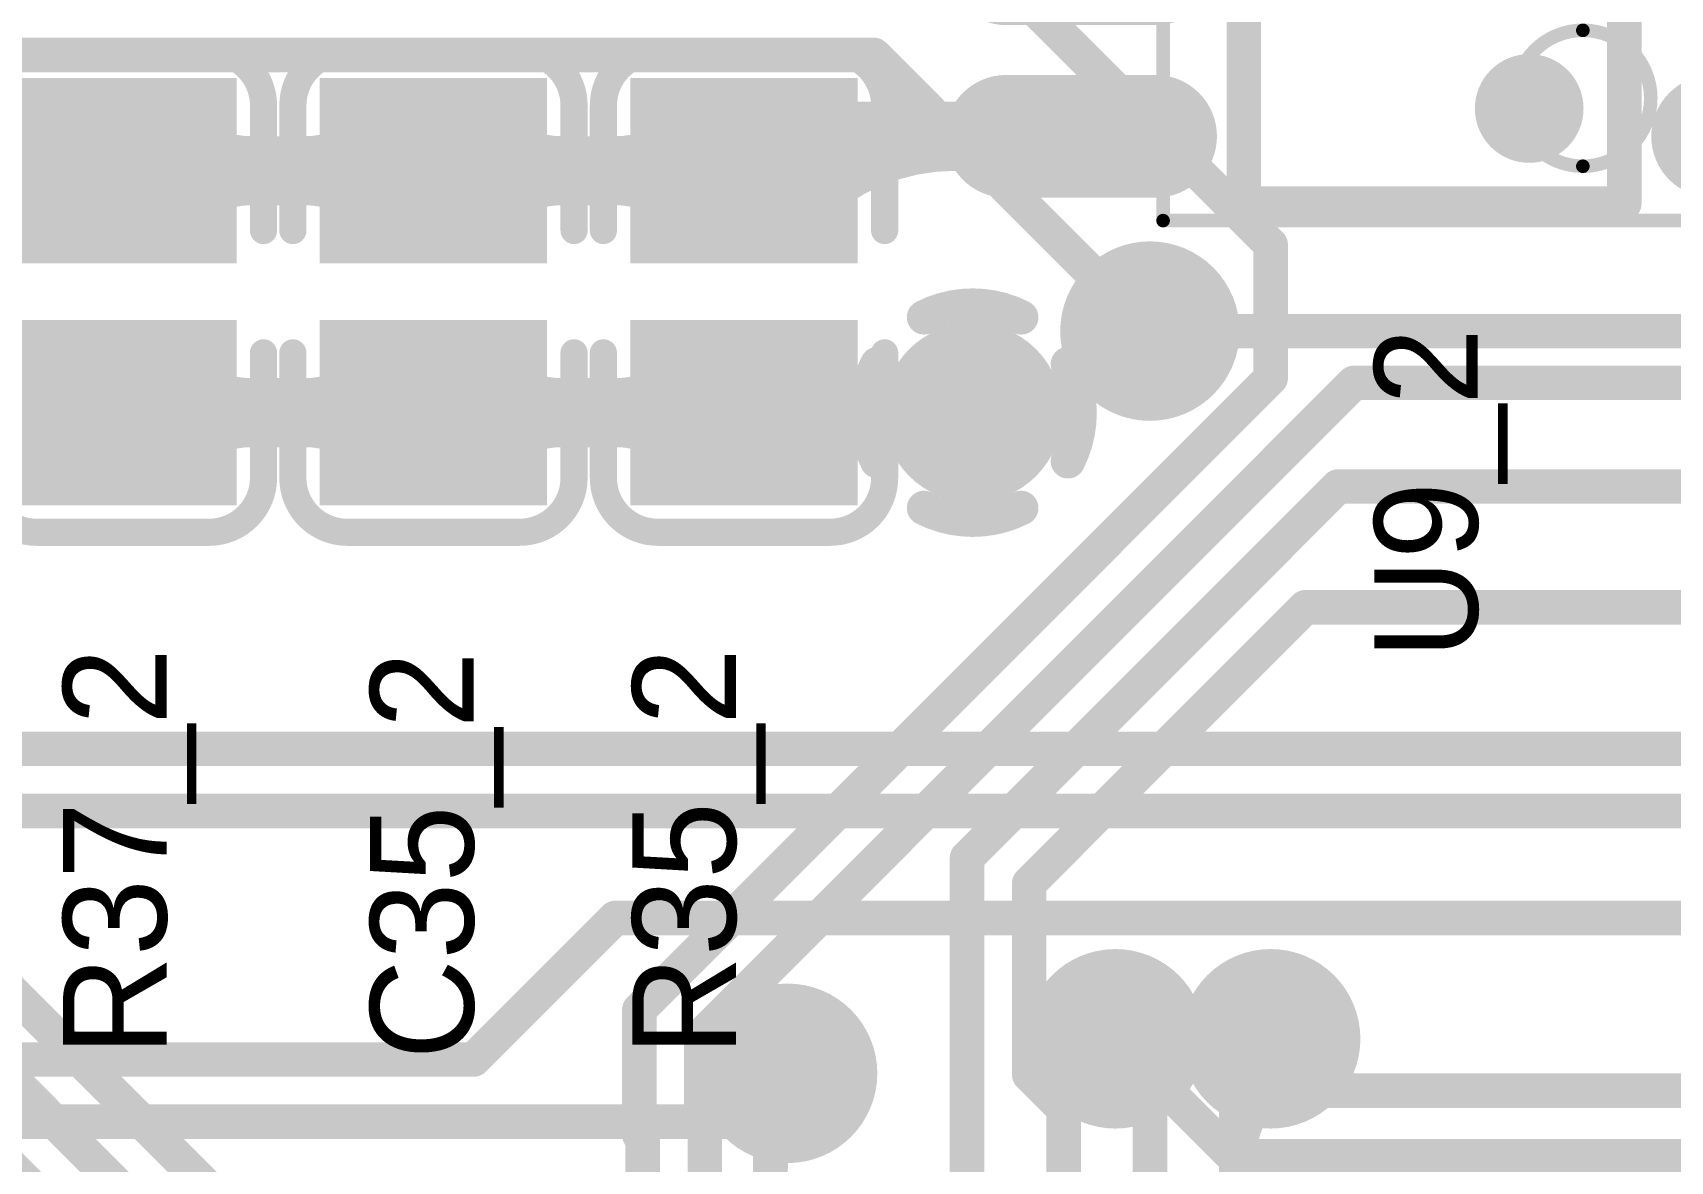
# Model space of a CAD drawing. Header units: millimetres. Extents: x 3.32 to 12.49, y 5.66 to 10.73.
# Drawn here: x 7.1282 to 7.6028, y 6.9382 to 7.2651 of the extents above; entities that cross this region are included whole.
import ezdxf

# ---------------------------------------------------------------- set-up
doc = ezdxf.new("R2010")
doc.units = ezdxf.units.MM
doc.header["$MEASUREMENT"] = 0
for name, color, linetype in [('BottomLayer', 5, 'Continuous'), ('InternalPlane1', 76, 'Continuous'), ('InternalPlane2', 16, 'Continuous'), ('Mechanical13', 56, 'Continuous'), ('MultiLayer', 9, 'Continuous'), ('TopLayer', 1, 'Continuous'), ('TopOverlay', 2, 'Continuous'), ('TopPaste', 8, 'Continuous'), ('TopSolder', 216, 'Continuous'), ('ViaHoleLayer', 16, 'Continuous')]:
    doc.layers.add(name, color=color, linetype=linetype)

# ---------------------------------------------------------------- blocks, each defined once
blk = doc.blocks.new('SOIC_8_150____8')
at = {"layer": 'Mechanical13', "const_width": 0.00394}
for points in [[(-0.09941, 0.07854), (0.09941, 0.07854)], [(-0.09941, 0.07854), (-0.09941, -0.07854)], [(0.09941, 0.07854), (0.09941, -0.07854)], [(-0.09941, -0.07854), (0.09941, -0.07854)]]:
    blk.add_lwpolyline(points, dxfattribs=at)
at = {"layer": 'Mechanical13'}
for points, const_width in [([(-0.10039, 0.07854, 1), (-0.09843, 0.07854, 1)], 0.00197), ([(-0.10039, 0.07854, 1), (-0.09843, 0.07854, 1)], 0.00197), ([(0.09843, 0.07854, 1), (0.10039, 0.07854, 1)], 0.00197), ([(0.09843, 0.07854, 1), (0.10039, 0.07854, 1)], 0.00197), ([(-0.04429, -0.04311, 1), (-0.08366, -0.04311, 1)], 0.00394), ([(-0.08465, -0.04311, 1), (-0.08268, -0.04311, 1)], 0.00197), ([(-0.04528, -0.04311, 1), (-0.04331, -0.04311, 1)], 0.00197), ([(-0.10039, -0.07854, 1), (-0.09843, -0.07854, 1)], 0.00197), ([(-0.10039, -0.07854, 1), (-0.09843, -0.07854, 1)], 0.00197), ([(0.09843, -0.07854, 1), (0.10039, -0.07854, 1)], 0.00197), ([(0.09843, -0.07854, 1), (0.10039, -0.07854, 1)], 0.00197)]:
    blk.add_lwpolyline(points, format="xyb", close=True, dxfattribs=dict(at, const_width=const_width))
at = {"layer": 'TopLayer', "const_width": 0.02756}
for points in [[(-0.075, 0.08071), (-0.075, 0.12402)], [(-0.025, 0.08071), (-0.025, 0.12402)], [(0.025, 0.08071), (0.025, 0.12402)], [(0.075, 0.08071), (0.075, 0.12402)], [(-0.075, -0.12402), (-0.075, -0.08071)], [(-0.025, -0.12402), (-0.025, -0.08071)], [(0.025, -0.12402), (0.025, -0.08071)], [(0.075, -0.12402), (0.075, -0.08071)]]:
    blk.add_lwpolyline(points, dxfattribs=at)
at = {"layer": 'TopLayer', "const_width": 0.01378}
for points in [[(-0.08189, 0.12402, 1), (-0.06811, 0.12402, 1)], [(-0.03189, 0.12402, 1), (-0.01811, 0.12402, 1)], [(0.01811, 0.12402, 1), (0.03189, 0.12402, 1)], [(0.06811, 0.12402, 1), (0.08189, 0.12402, 1)], [(-0.08189, 0.08071, 1), (-0.06811, 0.08071, 1)], [(-0.03189, 0.08071, 1), (-0.01811, 0.08071, 1)], [(0.01811, 0.08071, 1), (0.03189, 0.08071, 1)], [(0.06811, 0.08071, 1), (0.08189, 0.08071, 1)], [(-0.08189, -0.08071, 1), (-0.06811, -0.08071, 1)], [(-0.03189, -0.08071, 1), (-0.01811, -0.08071, 1)], [(0.01811, -0.08071, 1), (0.03189, -0.08071, 1)], [(0.06811, -0.08071, 1), (0.08189, -0.08071, 1)], [(-0.08189, -0.12402, 1), (-0.06811, -0.12402, 1)], [(-0.03189, -0.12402, 1), (-0.01811, -0.12402, 1)], [(0.01811, -0.12402, 1), (0.03189, -0.12402, 1)], [(0.06811, -0.12402, 1), (0.08189, -0.12402, 1)]]:
    blk.add_lwpolyline(points, format="xyb", close=True, dxfattribs=at)
at = {"layer": 'TopOverlay', "const_width": 0.01}
for points in [[(-0.09449, 0.05512), (0.09449, 0.05512)], [(-0.09449, 0.05512), (-0.09449, -0.05512)], [(0.09449, 0.05512), (0.09449, -0.05512)], [(-0.09449, -0.05512), (0.09449, -0.05512)]]:
    blk.add_lwpolyline(points, dxfattribs=at)
at = {"layer": 'TopOverlay'}
for points, const_width in [([(-0.09699, 0.05512, 1), (-0.09199, 0.05512, 1)], 0.005), ([(-0.09699, 0.05512, 1), (-0.09199, 0.05512, 1)], 0.005), ([(0.09199, 0.05512, 1), (0.09699, 0.05512, 1)], 0.005), ([(0.09199, 0.05512, 1), (0.09699, 0.05512, 1)], 0.005), ([(-0.05906, -0.02756, 1), (-0.0748, -0.02756, 1)], 0.01575), ([(-0.07874, -0.02756, 1), (-0.07087, -0.02756, 1)], 0.00787), ([(-0.06299, -0.02756, 1), (-0.05512, -0.02756, 1)], 0.00787), ([(-0.09699, -0.05512, 1), (-0.09199, -0.05512, 1)], 0.005), ([(-0.09699, -0.05512, 1), (-0.09199, -0.05512, 1)], 0.005), ([(0.09199, -0.05512, 1), (0.09699, -0.05512, 1)], 0.005), ([(0.09199, -0.05512, 1), (0.09699, -0.05512, 1)], 0.005), ([(-0.10236, -0.11417, 1), (-0.11417, -0.11417, 1)], 0.01181), ([(-0.11713, -0.11417, 1), (-0.11122, -0.11417, 1)], 0.00591), ([(-0.10531, -0.11417, 1), (-0.09941, -0.11417, 1)], 0.00591)]:
    blk.add_lwpolyline(points, format="xyb", close=True, dxfattribs=dict(at, const_width=const_width))
at = {"layer": 'TopPaste', "const_width": 0.02756}
for points in [[(-0.075, 0.08071), (-0.075, 0.12402)], [(-0.025, 0.08071), (-0.025, 0.12402)], [(0.025, 0.08071), (0.025, 0.12402)], [(0.075, 0.08071), (0.075, 0.12402)], [(-0.075, -0.12402), (-0.075, -0.08071)], [(-0.025, -0.12402), (-0.025, -0.08071)], [(0.025, -0.12402), (0.025, -0.08071)], [(0.075, -0.12402), (0.075, -0.08071)]]:
    blk.add_lwpolyline(points, dxfattribs=at)
at = {"layer": 'TopPaste', "const_width": 0.01378}
for points in [[(-0.08189, 0.12402, 1), (-0.06811, 0.12402, 1)], [(-0.03189, 0.12402, 1), (-0.01811, 0.12402, 1)], [(0.01811, 0.12402, 1), (0.03189, 0.12402, 1)], [(0.06811, 0.12402, 1), (0.08189, 0.12402, 1)], [(-0.08189, 0.08071, 1), (-0.06811, 0.08071, 1)], [(-0.03189, 0.08071, 1), (-0.01811, 0.08071, 1)], [(0.01811, 0.08071, 1), (0.03189, 0.08071, 1)], [(0.06811, 0.08071, 1), (0.08189, 0.08071, 1)], [(-0.08189, -0.08071, 1), (-0.06811, -0.08071, 1)], [(-0.03189, -0.08071, 1), (-0.01811, -0.08071, 1)], [(0.01811, -0.08071, 1), (0.03189, -0.08071, 1)], [(0.06811, -0.08071, 1), (0.08189, -0.08071, 1)], [(-0.08189, -0.12402, 1), (-0.06811, -0.12402, 1)], [(-0.03189, -0.12402, 1), (-0.01811, -0.12402, 1)], [(0.01811, -0.12402, 1), (0.03189, -0.12402, 1)], [(0.06811, -0.12402, 1), (0.08189, -0.12402, 1)]]:
    blk.add_lwpolyline(points, format="xyb", close=True, dxfattribs=at)
at = {"layer": 'TopSolder', "const_width": 0.03556}
for points in [[(-0.075, 0.08071), (-0.075, 0.12402)], [(-0.025, 0.08071), (-0.025, 0.12402)], [(0.025, 0.08071), (0.025, 0.12402)], [(0.075, 0.08071), (0.075, 0.12402)], [(-0.075, -0.12402), (-0.075, -0.08071)], [(-0.025, -0.12402), (-0.025, -0.08071)], [(0.025, -0.12402), (0.025, -0.08071)], [(0.075, -0.12402), (0.075, -0.08071)]]:
    blk.add_lwpolyline(points, dxfattribs=at)
at = {"layer": 'TopSolder', "const_width": 0.01778}
for points in [[(-0.08389, 0.12402, 1), (-0.06611, 0.12402, 1)], [(-0.03389, 0.12402, 1), (-0.01611, 0.12402, 1)], [(0.01611, 0.12402, 1), (0.03389, 0.12402, 1)], [(0.06611, 0.12402, 1), (0.08389, 0.12402, 1)], [(-0.08389, 0.08071, 1), (-0.06611, 0.08071, 1)], [(-0.03389, 0.08071, 1), (-0.01611, 0.08071, 1)], [(0.01611, 0.08071, 1), (0.03389, 0.08071, 1)], [(0.06611, 0.08071, 1), (0.08389, 0.08071, 1)], [(-0.08389, -0.08071, 1), (-0.06611, -0.08071, 1)], [(-0.03389, -0.08071, 1), (-0.01611, -0.08071, 1)], [(0.01611, -0.08071, 1), (0.03389, -0.08071, 1)], [(0.06611, -0.08071, 1), (0.08389, -0.08071, 1)], [(-0.08389, -0.12402, 1), (-0.06611, -0.12402, 1)], [(-0.03389, -0.12402, 1), (-0.01611, -0.12402, 1)], [(0.01611, -0.12402, 1), (0.03389, -0.12402, 1)], [(0.06611, -0.12402, 1), (0.08389, -0.12402, 1)]]:
    blk.add_lwpolyline(points, format="xyb", close=True, dxfattribs=at)
blk = doc.blocks.new('0805_C_79')
at = {"layer": 'TopLayer'}
for points in [[(-0.05787, -0.02894), (-0.0122, -0.02894), (-0.05787, 0.02894), (-0.0122, 0.02894)], [(0.0122, -0.02894), (0.05787, -0.02894), (0.0122, 0.02894), (0.05787, 0.02894)]]:
    blk.add_solid(points, dxfattribs=at)
at = {"layer": 'TopOverlay', "const_width": 0.00787}
for points in [[(-0.06969, 0.025, -0.414214), (-0.05394, 0.04075)], [(0.05394, 0.04075, -0.414213), (0.06969, 0.025)], [(-0.05394, -0.04075, -0.414213), (-0.06969, -0.025)], [(0.06968, -0.025, -0.414214), (0.05394, -0.04075)]]:
    blk.add_lwpolyline(points, format="xyb", dxfattribs=at)
for points in [[(-0.05394, 0.04075), (-0.01772, 0.04075)], [(0.01772, 0.04075), (0.05394, 0.04075)], [(-0.06969, 0.025), (-0.06969, -0.025)], [(0.06968, 0.025), (0.06968, -0.025)], [(-0.05394, -0.04075), (-0.01772, -0.04075)], [(0.01772, -0.04075), (0.05394, -0.04075)]]:
    blk.add_lwpolyline(points, dxfattribs=at)
at = {"layer": 'TopOverlay', "const_width": 0.00394}
for points in [[(-0.05591, 0.04075, 1), (-0.05197, 0.04075, 1)], [(-0.05591, 0.04075, 1), (-0.05197, 0.04075, 1)], [(-0.01969, 0.04075, 1), (-0.01575, 0.04075, 1)], [(0.01575, 0.04075, 1), (0.01969, 0.04075, 1)], [(0.05197, 0.04075, 1), (0.05591, 0.04075, 1)], [(0.05197, 0.04075, 1), (0.05591, 0.04075, 1)], [(-0.07165, 0.025, 1), (-0.06772, 0.025, 1)], [(-0.07165, 0.025, 1), (-0.06772, 0.025, 1)], [(0.06772, 0.025, 1), (0.07165, 0.025, 1)], [(0.06772, 0.025, 1), (0.07165, 0.025, 1)], [(-0.07165, -0.025, 1), (-0.06772, -0.025, 1)], [(-0.07165, -0.025, 1), (-0.06772, -0.025, 1)], [(0.06772, -0.025, 1), (0.07165, -0.025, 1)], [(0.06772, -0.025, 1), (0.07165, -0.025, 1)], [(-0.05591, -0.04075, 1), (-0.05197, -0.04075, 1)], [(-0.05591, -0.04075, 1), (-0.05197, -0.04075, 1)], [(-0.01969, -0.04075, 1), (-0.01575, -0.04075, 1)], [(0.01575, -0.04075, 1), (0.01969, -0.04075, 1)], [(0.05197, -0.04075, 1), (0.05591, -0.04075, 1)], [(0.05197, -0.04075, 1), (0.05591, -0.04075, 1)]]:
    blk.add_lwpolyline(points, format="xyb", close=True, dxfattribs=at)
at = {"layer": 'TopPaste'}
for points in [[(-0.05787, -0.02894), (-0.0122, -0.02894), (-0.05787, 0.02894), (-0.0122, 0.02894)], [(0.0122, -0.02894), (0.05787, -0.02894), (0.0122, 0.02894), (0.05787, 0.02894)]]:
    blk.add_solid(points, dxfattribs=at)
at = {"layer": 'TopSolder'}
for points in [[(-0.06187, -0.03294), (-0.0082, -0.03294), (-0.06187, 0.03294), (-0.0082, 0.03294)], [(0.0082, -0.03294), (0.06187, -0.03294), (0.0082, 0.03294), (0.06187, 0.03294)]]:
    blk.add_solid(points, dxfattribs=at)
blk = doc.blocks.new('0805_C_80')
at = {"layer": 'TopLayer'}
for points in [[(-0.05787, -0.02894), (-0.0122, -0.02894), (-0.05787, 0.02894), (-0.0122, 0.02894)], [(0.0122, -0.02894), (0.05787, -0.02894), (0.0122, 0.02894), (0.05787, 0.02894)]]:
    blk.add_solid(points, dxfattribs=at)
at = {"layer": 'TopOverlay', "const_width": 0.00787}
for points in [[(-0.06969, 0.025, -0.414214), (-0.05394, 0.04075)], [(0.05394, 0.04075, -0.414213), (0.06969, 0.025)], [(-0.05394, -0.04075, -0.414213), (-0.06969, -0.025)], [(0.06968, -0.025, -0.414214), (0.05394, -0.04075)]]:
    blk.add_lwpolyline(points, format="xyb", dxfattribs=at)
for points in [[(-0.05394, 0.04075), (-0.01772, 0.04075)], [(0.01772, 0.04075), (0.05394, 0.04075)], [(-0.06969, 0.025), (-0.06969, -0.025)], [(0.06968, 0.025), (0.06968, -0.025)], [(-0.05394, -0.04075), (-0.01772, -0.04075)], [(0.01772, -0.04075), (0.05394, -0.04075)]]:
    blk.add_lwpolyline(points, dxfattribs=at)
at = {"layer": 'TopOverlay', "const_width": 0.00394}
for points in [[(-0.05591, 0.04075, 1), (-0.05197, 0.04075, 1)], [(-0.05591, 0.04075, 1), (-0.05197, 0.04075, 1)], [(-0.01969, 0.04075, 1), (-0.01575, 0.04075, 1)], [(0.01575, 0.04075, 1), (0.01969, 0.04075, 1)], [(0.05197, 0.04075, 1), (0.05591, 0.04075, 1)], [(0.05197, 0.04075, 1), (0.05591, 0.04075, 1)], [(-0.07165, 0.025, 1), (-0.06772, 0.025, 1)], [(-0.07165, 0.025, 1), (-0.06772, 0.025, 1)], [(0.06772, 0.025, 1), (0.07165, 0.025, 1)], [(0.06772, 0.025, 1), (0.07165, 0.025, 1)], [(-0.07165, -0.025, 1), (-0.06772, -0.025, 1)], [(-0.07165, -0.025, 1), (-0.06772, -0.025, 1)], [(0.06772, -0.025, 1), (0.07165, -0.025, 1)], [(0.06772, -0.025, 1), (0.07165, -0.025, 1)], [(-0.05591, -0.04075, 1), (-0.05197, -0.04075, 1)], [(-0.05591, -0.04075, 1), (-0.05197, -0.04075, 1)], [(-0.01969, -0.04075, 1), (-0.01575, -0.04075, 1)], [(0.01575, -0.04075, 1), (0.01969, -0.04075, 1)], [(0.05197, -0.04075, 1), (0.05591, -0.04075, 1)], [(0.05197, -0.04075, 1), (0.05591, -0.04075, 1)]]:
    blk.add_lwpolyline(points, format="xyb", close=True, dxfattribs=at)
at = {"layer": 'TopPaste'}
for points in [[(-0.05787, -0.02894), (-0.0122, -0.02894), (-0.05787, 0.02894), (-0.0122, 0.02894)], [(0.0122, -0.02894), (0.05787, -0.02894), (0.0122, 0.02894), (0.05787, 0.02894)]]:
    blk.add_solid(points, dxfattribs=at)
at = {"layer": 'TopSolder'}
for points in [[(-0.06187, -0.03294), (-0.0082, -0.03294), (-0.06187, 0.03294), (-0.0082, 0.03294)], [(0.0082, -0.03294), (0.06187, -0.03294), (0.0082, 0.03294), (0.06187, 0.03294)]]:
    blk.add_solid(points, dxfattribs=at)
blk = doc.blocks.new('0805_C_81')
at = {"layer": 'TopLayer'}
for points in [[(-0.05787, -0.02894), (-0.0122, -0.02894), (-0.05787, 0.02894), (-0.0122, 0.02894)], [(0.0122, -0.02894), (0.05787, -0.02894), (0.0122, 0.02894), (0.05787, 0.02894)]]:
    blk.add_solid(points, dxfattribs=at)
at = {"layer": 'TopOverlay', "const_width": 0.00787}
for points in [[(-0.06969, 0.025, -0.414214), (-0.05394, 0.04075)], [(0.05394, 0.04075, -0.414213), (0.06969, 0.025)], [(-0.05394, -0.04075, -0.414213), (-0.06969, -0.025)], [(0.06968, -0.025, -0.414214), (0.05394, -0.04075)]]:
    blk.add_lwpolyline(points, format="xyb", dxfattribs=at)
for points in [[(-0.05394, 0.04075), (-0.01772, 0.04075)], [(0.01772, 0.04075), (0.05394, 0.04075)], [(-0.06969, 0.025), (-0.06969, -0.025)], [(0.06968, 0.025), (0.06968, -0.025)], [(-0.05394, -0.04075), (-0.01772, -0.04075)], [(0.01772, -0.04075), (0.05394, -0.04075)]]:
    blk.add_lwpolyline(points, dxfattribs=at)
at = {"layer": 'TopOverlay', "const_width": 0.00394}
for points in [[(-0.05591, 0.04075, 1), (-0.05197, 0.04075, 1)], [(-0.05591, 0.04075, 1), (-0.05197, 0.04075, 1)], [(-0.01969, 0.04075, 1), (-0.01575, 0.04075, 1)], [(0.01575, 0.04075, 1), (0.01969, 0.04075, 1)], [(0.05197, 0.04075, 1), (0.05591, 0.04075, 1)], [(0.05197, 0.04075, 1), (0.05591, 0.04075, 1)], [(-0.07165, 0.025, 1), (-0.06772, 0.025, 1)], [(-0.07165, 0.025, 1), (-0.06772, 0.025, 1)], [(0.06772, 0.025, 1), (0.07165, 0.025, 1)], [(0.06772, 0.025, 1), (0.07165, 0.025, 1)], [(-0.07165, -0.025, 1), (-0.06772, -0.025, 1)], [(-0.07165, -0.025, 1), (-0.06772, -0.025, 1)], [(0.06772, -0.025, 1), (0.07165, -0.025, 1)], [(0.06772, -0.025, 1), (0.07165, -0.025, 1)], [(-0.05591, -0.04075, 1), (-0.05197, -0.04075, 1)], [(-0.05591, -0.04075, 1), (-0.05197, -0.04075, 1)], [(-0.01969, -0.04075, 1), (-0.01575, -0.04075, 1)], [(0.01575, -0.04075, 1), (0.01969, -0.04075, 1)], [(0.05197, -0.04075, 1), (0.05591, -0.04075, 1)], [(0.05197, -0.04075, 1), (0.05591, -0.04075, 1)]]:
    blk.add_lwpolyline(points, format="xyb", close=True, dxfattribs=at)
at = {"layer": 'TopPaste'}
for points in [[(-0.05787, -0.02894), (-0.0122, -0.02894), (-0.05787, 0.02894), (-0.0122, 0.02894)], [(0.0122, -0.02894), (0.05787, -0.02894), (0.0122, 0.02894), (0.05787, 0.02894)]]:
    blk.add_solid(points, dxfattribs=at)
at = {"layer": 'TopSolder'}
for points in [[(-0.06187, -0.03294), (-0.0082, -0.03294), (-0.06187, 0.03294), (-0.0082, 0.03294)], [(0.0082, -0.03294), (0.06187, -0.03294), (0.0082, 0.03294), (0.06187, 0.03294)]]:
    blk.add_solid(points, dxfattribs=at)

msp = doc.modelspace()

# ---------------------------------------------------------------- linework, layer by layer
at = {"layer": 'BottomLayer', "const_width": 0.01}
for points in [[(6.75692, 7.35266), (7.28701, 6.82257)], [(7.34201, 7.34866), (7.48701, 7.20366)], [(6.74947, 7.33466), (7.26201, 6.82212)], [(6.74201, 7.31666), (7.23701, 6.82166)], [(6.91201, 7.25866), (7.37201, 7.25866)], [(7.37201, 7.25866), (7.45201, 7.17866)], [(7.48701, 7.16503), (7.48701, 7.20366)], [(7.30401, 6.98203), (7.48701, 7.16503)], [(7.32201, 6.97457), (7.5111, 7.16366)], [(7.5111, 7.16366), (8.04701, 7.16366)], [(7.39901, 7.02612), (7.50655, 7.13366)], [(7.50655, 7.13366), (8.19201, 7.13366)], [(7.41701, 7.01866), (7.49701, 7.09866)], [(7.49701, 7.09866), (8.18246, 7.09866)], [(7.39901, 6.67666), (7.39901, 7.02612)], [(7.41701, 6.96331), (7.41701, 7.01866)], [(7.30401, 6.94585), (7.30401, 6.98203)], [(7.32201, 6.95331), (7.32201, 6.97457)], [(7.44201, 6.97366), (7.45201, 6.96366)], [(7.47701, 6.96366), (7.48701, 6.97366)], [(7.34201, 6.95866), (7.34701, 6.96366)], [(7.41701, 6.96331), (7.42701, 6.95331)], [(7.45201, 6.67366), (7.45201, 6.96366)], [(7.47701, 6.69866), (7.47701, 6.96366)], [(7.34201, 6.74412), (7.34201, 6.95866)], [(7.32201, 6.95331), (7.32301, 6.95231)], [(7.32301, 6.73766), (7.32301, 6.95231)], [(7.42701, 6.69866), (7.42701, 6.95331)], [(7.30401, 6.94585), (7.30501, 6.94485)], [(7.30501, 6.71066), (7.30501, 6.94485)]]:
    msp.add_lwpolyline(points, dxfattribs=at)
at = {"layer": 'BottomLayer'}
for points, const_width in [([(7.36951, 7.25866, 1), (7.37451, 7.25866, 1)], 0.005), ([(7.36951, 7.25866, 1), (7.37451, 7.25866, 1)], 0.005), ([(7.48451, 7.20366, 1), (7.48951, 7.20366, 1)], 0.005), ([(7.48451, 7.20366, 1), (7.48951, 7.20366, 1)], 0.005), ([(7.43756, 7.19061, 1), (7.44256, 7.19061, 1)], 0.005), ([(7.43756, 7.19061, 1), (7.44256, 7.19061, 1)], 0.005), ([(7.44601, 7.17866, 1), (7.45801, 7.17866, 1)], 0.012), ([(7.44951, 7.18566, 1), (7.45451, 7.18566, 1)], 0.005), ([(7.44251, 7.17866, 1), (7.44751, 7.17866, 1)], 0.005), ([(7.44951, 7.17866, 1), (7.45451, 7.17866, 1)], 0.005), ([(7.39463, 7.15504, 1), (7.40663, 7.15504, 1)], 0.012), ([(7.48451, 7.16503, 1), (7.48951, 7.16503, 1)], 0.005), ([(7.48451, 7.16503, 1), (7.48951, 7.16503, 1)], 0.005), ([(7.5086, 7.16366, 1), (7.5136, 7.16366, 1)], 0.005), ([(7.5086, 7.16366, 1), (7.5136, 7.16366, 1)], 0.005), ([(7.50405, 7.13366, 1), (7.50905, 7.13366, 1)], 0.005), ([(7.50405, 7.13366, 1), (7.50905, 7.13366, 1)], 0.005), ([(7.49451, 7.09866, 1), (7.49951, 7.09866, 1)], 0.005), ([(7.49451, 7.09866, 1), (7.49951, 7.09866, 1)], 0.005), ([(7.39651, 7.02612, 1), (7.40151, 7.02612, 1)], 0.005), ([(7.39651, 7.02612, 1), (7.40151, 7.02612, 1)], 0.005), ([(7.41451, 7.01866, 1), (7.41951, 7.01866, 1)], 0.005), ([(7.41451, 7.01866, 1), (7.41951, 7.01866, 1)], 0.005), ([(7.30151, 6.98203, 1), (7.30651, 6.98203, 1)], 0.005), ([(7.30151, 6.98203, 1), (7.30651, 6.98203, 1)], 0.005), ([(7.43601, 6.97366, 1), (7.44801, 6.97366, 1)], 0.012), ([(7.48101, 6.97366, 1), (7.49301, 6.97366, 1)], 0.012), ([(7.31951, 6.97457, 1), (7.32451, 6.97457, 1)], 0.005), ([(7.31951, 6.97457, 1), (7.32451, 6.97457, 1)], 0.005), ([(7.43951, 6.97366, 1), (7.44451, 6.97366, 1)], 0.005), ([(7.48239, 6.97578, 1), (7.48739, 6.97578, 1)], 0.005), ([(7.48451, 6.97366, 1), (7.48951, 6.97366, 1)], 0.005), ([(7.34101, 6.96366, 1), (7.35301, 6.96366, 1)], 0.012), ([(7.48946, 6.96871, 1), (7.49446, 6.96871, 1)], 0.005), ([(7.34451, 6.96366, 1), (7.34951, 6.96366, 1)], 0.005), ([(7.41451, 6.96331, 1), (7.41951, 6.96331, 1)], 0.005), ([(7.41451, 6.96331, 1), (7.41951, 6.96331, 1)], 0.005), ([(7.44951, 6.96366, 1), (7.45451, 6.96366, 1)], 0.005), ([(7.44951, 6.96366, 1), (7.45451, 6.96366, 1)], 0.005), ([(7.47451, 6.96366, 1), (7.47951, 6.96366, 1)], 0.005), ([(7.47451, 6.96366, 1), (7.47951, 6.96366, 1)], 0.005), ([(7.33951, 6.95866, 1), (7.34451, 6.95866, 1)], 0.005), ([(7.33951, 6.95866, 1), (7.34451, 6.95866, 1)], 0.005), ([(7.34946, 6.95871, 1), (7.35446, 6.95871, 1)], 0.005), ([(7.31951, 6.95331, 1), (7.32451, 6.95331, 1)], 0.005), ([(7.31951, 6.95331, 1), (7.32451, 6.95331, 1)], 0.005), ([(7.32051, 6.95231, 1), (7.32551, 6.95231, 1)], 0.005), ([(7.32051, 6.95231, 1), (7.32551, 6.95231, 1)], 0.005), ([(7.42451, 6.95331, 1), (7.42951, 6.95331, 1)], 0.005), ([(7.42451, 6.95331, 1), (7.42951, 6.95331, 1)], 0.005), ([(7.47451, 6.95676, 1), (7.47951, 6.95676, 1)], 0.005), ([(7.30151, 6.94585, 1), (7.30651, 6.94585, 1)], 0.005), ([(7.30151, 6.94585, 1), (7.30651, 6.94585, 1)], 0.005), ([(7.30251, 6.94485, 1), (7.30751, 6.94485, 1)], 0.005), ([(7.30251, 6.94485, 1), (7.30751, 6.94485, 1)], 0.005), ([(7.33951, 6.93469, 1), (7.34451, 6.93469, 1)], 0.005)]:
    msp.add_lwpolyline(points, format="xyb", close=True, dxfattribs=dict(at, const_width=const_width))
at = {"layer": 'BottomLayer', "const_width": 0.01}
for points in [[(7.45201, 7.18566, -0.198912), (7.44006, 7.19061)], [(7.44006, 7.19061, -0.198912), (7.44501, 7.17866)], [(7.47701, 6.95676, -0.198912), (7.48489, 6.97578)], [(7.47701, 6.93262, -0.198912), (7.49196, 6.96871)], [(7.34201, 6.93469, -0.198912), (7.35196, 6.95871)]]:
    msp.add_lwpolyline(points, format="xyb", dxfattribs=at)
at = {"layer": 'InternalPlane1'}
for points, const_width in [([(7.43901, 7.17866, 1), (7.46501, 7.17866, 1)], 0.026), ([(7.38406, 7.18266, 1), (7.38906, 7.18266, 1)], 0.005), ([(7.4122, 7.18266, 1), (7.4172, 7.18266, 1)], 0.005), ([(7.37051, 7.16911, 1), (7.37551, 7.16911, 1)], 0.005), ([(7.42575, 7.16911, 1), (7.43075, 7.16911, 1)], 0.005), ([(7.37051, 7.14097, 1), (7.37551, 7.14097, 1)], 0.005), ([(7.42575, 7.14097, 1), (7.43075, 7.14097, 1)], 0.005), ([(7.38406, 7.12742, 1), (7.38906, 7.12742, 1)], 0.005), ([(7.4122, 7.12742, 1), (7.4172, 7.12742, 1)], 0.005), ([(7.42901, 6.97366, 1), (7.45501, 6.97366, 1)], 0.026), ([(7.47401, 6.97366, 1), (7.50001, 6.97366, 1)], 0.026), ([(7.33401, 6.96366, 1), (7.36001, 6.96366, 1)], 0.026)]:
    msp.add_lwpolyline(points, format="xyb", close=True, dxfattribs=dict(at, const_width=const_width))
at = {"layer": 'InternalPlane1', "const_width": 0.01}
for points in [[(7.38656, 7.18266, -0.240079), (7.4147, 7.18266)], [(7.37301, 7.14097, -0.240079), (7.37301, 7.16911)], [(7.42825, 7.16911, -0.240079), (7.42825, 7.14097)], [(7.4147, 7.12742, -0.240079), (7.38656, 7.12742)]]:
    msp.add_lwpolyline(points, format="xyb", dxfattribs=at)
at = {"layer": 'InternalPlane2', "const_width": 0.026}
for points in [[(7.43901, 7.17866, 1), (7.46501, 7.17866, 1)], [(7.38763, 7.15504, 1), (7.41363, 7.15504, 1)], [(7.42901, 6.97366, 1), (7.45501, 6.97366, 1)], [(7.47401, 6.97366, 1), (7.50001, 6.97366, 1)], [(7.33401, 6.96366, 1), (7.36001, 6.96366, 1)]]:
    msp.add_lwpolyline(points, format="xyb", close=True, dxfattribs=at)
at = {"layer": 'MultiLayer', "const_width": 0.012}
for points in [[(7.44601, 7.17866, 1), (7.45801, 7.17866, 1)], [(7.39463, 7.15504, 1), (7.40663, 7.15504, 1)], [(7.43601, 6.97366, 1), (7.44801, 6.97366, 1)], [(7.48101, 6.97366, 1), (7.49301, 6.97366, 1)], [(7.34101, 6.96366, 1), (7.35301, 6.96366, 1)]]:
    msp.add_lwpolyline(points, format="xyb", close=True, dxfattribs=at)
at = {"layer": 'TopLayer'}
for points, const_width in [([(7.13919, 7.23419, -0.198912), (7.11728, 7.22512)], 0.02), ([(7.19146, 7.22512, -0.198912), (7.16955, 7.23419)], 0.02), ([(7.22919, 7.23419, -0.198912), (7.20728, 7.22512)], 0.02), ([(7.28146, 7.22512, -0.198912), (7.25955, 7.23419)], 0.02), ([(7.31919, 7.23419, -0.198912), (7.29728, 7.22512)], 0.02), ([(7.34955, 7.21604, -0.198912), (7.39551, 7.23508)], 0.02), ([(7.11728, 7.22512, -0.198912), (7.13919, 7.21604)], 0.02), ([(7.16955, 7.21604, -0.198912), (7.19146, 7.22512)], 0.02), ([(7.20728, 7.22512, -0.198912), (7.22919, 7.21604)], 0.02), ([(7.25955, 7.21604, -0.198912), (7.28146, 7.22512)], 0.02), ([(7.29728, 7.22512, -0.198912), (7.31919, 7.21604)], 0.02), ([(7.46891, 7.17866, -0.198912), (7.45696, 7.18361)], 0.01), ([(7.45696, 7.17371, -0.198912), (7.46891, 7.17866)], 0.01), ([(7.19146, 7.15504, -0.198912), (7.16955, 7.16411)], 0.02), ([(7.22919, 7.16411, -0.198912), (7.20728, 7.15504)], 0.02), ([(7.28146, 7.15504, -0.198912), (7.25955, 7.16411)], 0.02), ([(7.31919, 7.16411, -0.198912), (7.29728, 7.15504)], 0.02), ([(7.37146, 7.15504, -0.198912), (7.34955, 7.16411)], 0.02), ([(7.16955, 7.14596, -0.198912), (7.19146, 7.15504)], 0.02), ([(7.20728, 7.15504, -0.198912), (7.22919, 7.14596)], 0.02), ([(7.25955, 7.14596, -0.198912), (7.28146, 7.15504)], 0.02), ([(7.29728, 7.15504, -0.198912), (7.31919, 7.14596)], 0.02), ([(7.34955, 7.14596, -0.198912), (7.37146, 7.15504)], 0.02), ([(7.45396, 6.96171, -0.198912), (7.44901, 6.97366)], 0.01), ([(7.49896, 6.96171, -0.198912), (7.49401, 6.97366)], 0.01), ([(7.44201, 6.96666, -0.198912), (7.45396, 6.96171)], 0.01), ([(7.48701, 6.96666, -0.198912), (7.49896, 6.96171)], 0.01), ([(7.34001, 6.96366, -0.198912), (7.33506, 6.95171)], 0.01), ([(7.33506, 6.95171, -0.198912), (7.34701, 6.95666)], 0.01)]:
    msp.add_lwpolyline(points, format="xyb", dxfattribs=dict(at, const_width=const_width))
for points, const_width in [([(7.13419, 7.23419, 1), (7.14419, 7.23419, 1)], 0.01), ([(7.16455, 7.23419, 1), (7.17455, 7.23419, 1)], 0.01), ([(7.22419, 7.23419, 1), (7.23419, 7.23419, 1)], 0.01), ([(7.25455, 7.23419, 1), (7.26455, 7.23419, 1)], 0.01), ([(7.31419, 7.23419, 1), (7.32419, 7.23419, 1)], 0.01), ([(7.35185, 7.23508, 1), (7.36185, 7.23508, 1)], 0.01), ([(7.35185, 7.23508, 1), (7.36185, 7.23508, 1)], 0.01), ([(7.39051, 7.23508, 1), (7.40051, 7.23508, 1)], 0.01), ([(7.42701, 7.23508, 1), (7.43701, 7.23508, 1)], 0.01), ([(7.14937, 7.22512, 1), (7.15937, 7.22512, 1)], 0.01), ([(7.14937, 7.22512, 1), (7.15937, 7.22512, 1)], 0.01), ([(7.18646, 7.22512, 1), (7.19646, 7.22512, 1)], 0.01), ([(7.18646, 7.22512, 1), (7.19646, 7.22512, 1)], 0.01), ([(7.20228, 7.22512, 1), (7.21228, 7.22512, 1)], 0.01), ([(7.20228, 7.22512, 1), (7.21228, 7.22512, 1)], 0.01), ([(7.23937, 7.22512, 1), (7.24937, 7.22512, 1)], 0.01), ([(7.23937, 7.22512, 1), (7.24937, 7.22512, 1)], 0.01), ([(7.27646, 7.22512, 1), (7.28646, 7.22512, 1)], 0.01), ([(7.27646, 7.22512, 1), (7.28646, 7.22512, 1)], 0.01), ([(7.29228, 7.22512, 1), (7.30228, 7.22512, 1)], 0.01), ([(7.29228, 7.22512, 1), (7.30228, 7.22512, 1)], 0.01), ([(7.32937, 7.22512, 1), (7.33937, 7.22512, 1)], 0.01), ([(7.32937, 7.22512, 1), (7.33937, 7.22512, 1)], 0.01), ([(7.34189, 7.22512, 1), (7.35189, 7.22512, 1)], 0.01), ([(7.34189, 7.22512, 1), (7.35189, 7.22512, 1)], 0.01), ([(7.13419, 7.21604, 1), (7.14419, 7.21604, 1)], 0.01), ([(7.16455, 7.21604, 1), (7.17455, 7.21604, 1)], 0.01), ([(7.22419, 7.21604, 1), (7.23419, 7.21604, 1)], 0.01), ([(7.25455, 7.21604, 1), (7.26455, 7.21604, 1)], 0.01), ([(7.31419, 7.21604, 1), (7.32419, 7.21604, 1)], 0.01), ([(7.34455, 7.21604, 1), (7.35455, 7.21604, 1)], 0.01), ([(7.44601, 7.17866, 1), (7.45801, 7.17866, 1)], 0.012), ([(7.45446, 7.18361, 1), (7.45946, 7.18361, 1)], 0.005), ([(7.44951, 7.17866, 1), (7.45451, 7.17866, 1)], 0.005), ([(7.46641, 7.17866, 1), (7.47141, 7.17866, 1)], 0.005), ([(7.46641, 7.17866, 1), (7.47141, 7.17866, 1)], 0.005), ([(7.45446, 7.17371, 1), (7.45946, 7.17371, 1)], 0.005), ([(7.16455, 7.16411, 1), (7.17455, 7.16411, 1)], 0.01), ([(7.22419, 7.16411, 1), (7.23419, 7.16411, 1)], 0.01), ([(7.25455, 7.16411, 1), (7.26455, 7.16411, 1)], 0.01), ([(7.31419, 7.16411, 1), (7.32419, 7.16411, 1)], 0.01), ([(7.34455, 7.16411, 1), (7.35455, 7.16411, 1)], 0.01), ([(7.39463, 7.15504, 1), (7.40663, 7.15504, 1)], 0.012), ([(7.14937, 7.15504, 1), (7.15937, 7.15504, 1)], 0.01), ([(7.18646, 7.15504, 1), (7.19646, 7.15504, 1)], 0.01), ([(7.18646, 7.15504, 1), (7.19646, 7.15504, 1)], 0.01), ([(7.20228, 7.15504, 1), (7.21228, 7.15504, 1)], 0.01), ([(7.20228, 7.15504, 1), (7.21228, 7.15504, 1)], 0.01), ([(7.23937, 7.15504, 1), (7.24937, 7.15504, 1)], 0.01), ([(7.23937, 7.15504, 1), (7.24937, 7.15504, 1)], 0.01), ([(7.27646, 7.15504, 1), (7.28646, 7.15504, 1)], 0.01), ([(7.27646, 7.15504, 1), (7.28646, 7.15504, 1)], 0.01), ([(7.29228, 7.15504, 1), (7.30228, 7.15504, 1)], 0.01), ([(7.29228, 7.15504, 1), (7.30228, 7.15504, 1)], 0.01), ([(7.32937, 7.15504, 1), (7.33937, 7.15504, 1)], 0.01), ([(7.32937, 7.15504, 1), (7.33937, 7.15504, 1)], 0.01), ([(7.36646, 7.15504, 1), (7.37646, 7.15504, 1)], 0.01), ([(7.36646, 7.15504, 1), (7.37646, 7.15504, 1)], 0.01), ([(7.39563, 7.15504, 1), (7.40563, 7.15504, 1)], 0.01), ([(7.16455, 7.14596, 1), (7.17455, 7.14596, 1)], 0.01), ([(7.22419, 7.14596, 1), (7.23419, 7.14596, 1)], 0.01), ([(7.25455, 7.14596, 1), (7.26455, 7.14596, 1)], 0.01), ([(7.31419, 7.14596, 1), (7.32419, 7.14596, 1)], 0.01), ([(7.34455, 7.14596, 1), (7.35455, 7.14596, 1)], 0.01), ([(7.29451, 7.00866, 1), (7.29951, 7.00866, 1)], 0.005), ([(7.29451, 7.00866, 1), (7.29951, 7.00866, 1)], 0.005), ([(7.43601, 6.97366, 1), (7.44801, 6.97366, 1)], 0.012), ([(7.48101, 6.97366, 1), (7.49301, 6.97366, 1)], 0.012), ([(7.43951, 6.97366, 1), (7.44451, 6.97366, 1)], 0.005), ([(7.44651, 6.97366, 1), (7.45151, 6.97366, 1)], 0.005), ([(7.48451, 6.97366, 1), (7.48951, 6.97366, 1)], 0.005), ([(7.49151, 6.97366, 1), (7.49651, 6.97366, 1)], 0.005), ([(7.25351, 6.96766, 1), (7.25851, 6.96766, 1)], 0.005), ([(7.25351, 6.96766, 1), (7.25851, 6.96766, 1)], 0.005), ([(7.34101, 6.96366, 1), (7.35301, 6.96366, 1)], 0.012), ([(7.43951, 6.96666, 1), (7.44451, 6.96666, 1)], 0.005), ([(7.48451, 6.96666, 1), (7.48951, 6.96666, 1)], 0.005), ([(7.33751, 6.96366, 1), (7.34251, 6.96366, 1)], 0.005), ([(7.34451, 6.96366, 1), (7.34951, 6.96366, 1)], 0.005), ([(7.45146, 6.96171, 1), (7.45646, 6.96171, 1)], 0.005), ([(7.45146, 6.96171, 1), (7.45646, 6.96171, 1)], 0.005), ([(7.49646, 6.96171, 1), (7.50146, 6.96171, 1)], 0.005), ([(7.49646, 6.96171, 1), (7.50146, 6.96171, 1)], 0.005), ([(7.49951, 6.95866, 1), (7.50451, 6.95866, 1)], 0.005), ([(7.49951, 6.95866, 1), (7.50451, 6.95866, 1)], 0.005), ([(7.34451, 6.95666, 1), (7.34951, 6.95666, 1)], 0.005), ([(7.33051, 6.94966, 1), (7.33551, 6.94966, 1)], 0.005), ([(7.33051, 6.94966, 1), (7.33551, 6.94966, 1)], 0.005), ([(7.33256, 6.95171, 1), (7.33756, 6.95171, 1)], 0.005), ([(7.33256, 6.95171, 1), (7.33756, 6.95171, 1)], 0.005), ([(7.47351, 6.93966, 1), (7.47851, 6.93966, 1)], 0.005), ([(7.47351, 6.93966, 1), (7.47851, 6.93966, 1)], 0.005)]:
    msp.add_lwpolyline(points, format="xyb", close=True, dxfattribs=dict(at, const_width=const_width))
for points, const_width in [([(7.34689, 7.22512), (7.35685, 7.23508)], 0.02), ([(7.35685, 7.23508), (7.43201, 7.23508)], 0.02), ([(7.06437, 7.22512), (7.15437, 7.22512)], 0.02), ([(7.15437, 7.22512), (7.24437, 7.22512)], 0.02), ([(7.24437, 7.22512), (7.33437, 7.22512)], 0.02), ([(7.33437, 7.22512), (7.34689, 7.22512)], 0.02), ([(7.45201, 7.17866), (7.91799, 7.17866)], 0.01), ([(7.15437, 7.15504), (7.24437, 7.15504)], 0.02), ([(7.24437, 7.15504), (7.33437, 7.15504)], 0.02), ([(7.33437, 7.15504), (7.40063, 7.15504)], 0.02), ([(6.99301, 7.05766), (8.19601, 7.05766)], 0.01), ([(6.97955, 7.03966), (8.6571, 7.03966)], 0.01), ([(7.25601, 6.96766), (7.29701, 7.00866)], 0.01), ([(7.29701, 7.00866), (8.67518, 7.00866)], 0.01), ([(7.44201, 6.97366), (7.47601, 6.93966)], 0.01), ([(7.48701, 6.97366), (7.50201, 6.95866)], 0.01), ([(6.70601, 6.96766), (7.25601, 6.96766)], 0.01), ([(7.33301, 6.94966), (7.34701, 6.96366)], 0.01), ([(7.50201, 6.95866), (8.65064, 6.95866)], 0.01), ([(6.71755, 6.94966), (7.33301, 6.94966)], 0.01), ([(7.47601, 6.93966), (8.6571, 6.93966)], 0.01)]:
    msp.add_lwpolyline(points, dxfattribs=dict(at, const_width=const_width))
at = {"layer": 'ViaHoleLayer', "const_width": 0.006}
for points in [[(7.44901, 7.17866, 1), (7.45501, 7.17866, 1)], [(7.39763, 7.15504, 1), (7.40363, 7.15504, 1)], [(7.43901, 6.97366, 1), (7.44501, 6.97366, 1)], [(7.48401, 6.97366, 1), (7.49001, 6.97366, 1)], [(7.34401, 6.96366, 1), (7.35001, 6.96366, 1)]]:
    msp.add_lwpolyline(points, format="xyb", close=True, dxfattribs=at)

# ---------------------------------------------------------------- block references
at = {"rotation": 90}
for name, p in [('SOIC_8_150____8', (7.53437, 7.31008)), ('0805_C_79', (7.15437, 7.19008)), ('0805_C_80', (7.24437, 7.19008)), ('0805_C_81', (7.33437, 7.19008))]:
    msp.add_blockref(name, p, dxfattribs=at)

# ---------------------------------------------------------------- texts
at = {"layer": 'TopOverlay'}
for s, p in [('U9_2', (7.54701, 7.08366)), ('R37_2', (7.16701, 6.96866)), ('C35_2', (7.25601, 6.96766)), ('R35_2', (7.33201, 6.96866))]:
    msp.add_text(s, height=0.03, rotation=90, dxfattribs=at).set_placement(p)

doc.saveas('drawing.dxf')
